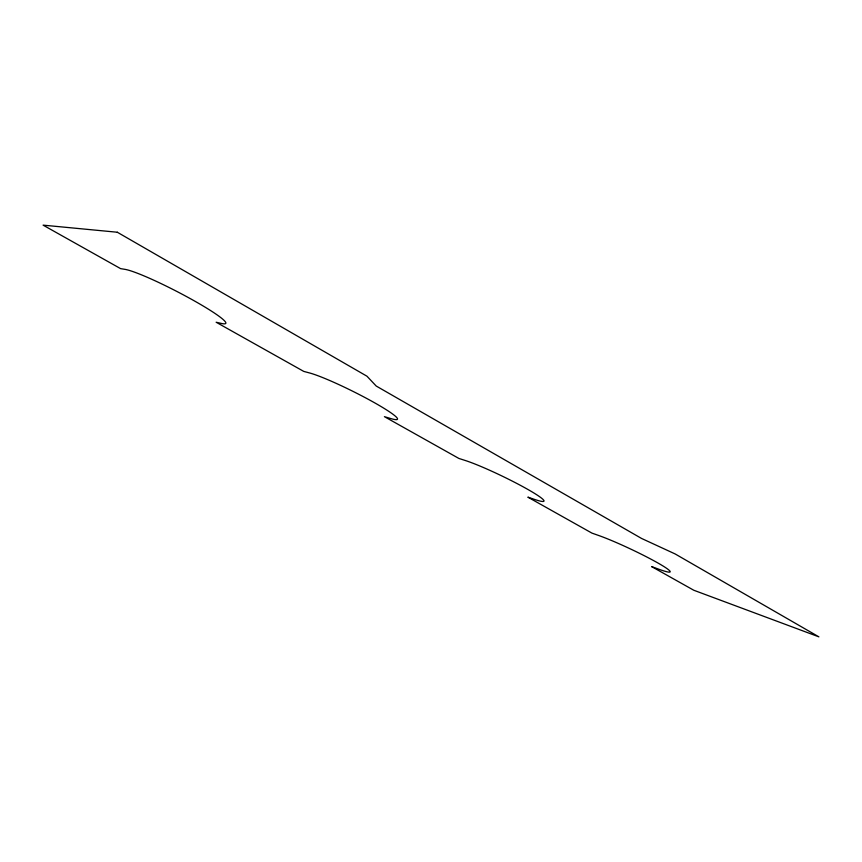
<?xml version="1.0" encoding="UTF-8"?>
<svg xmlns="http://www.w3.org/2000/svg" width="862" height="862" viewBox="0 0 862 862"><rect width="100%" height="100%" fill="white"/><g stroke="black" fill="none" stroke-linecap="round" stroke-linejoin="round"><path stroke-width="1.29" d="M117.307 232.234L43.1 225.144L120.615 268.642L125.162 269.386A58.39 5.883 27.3 0 1 193.508 300.418A58.39 5.883 27.3 0 1 221.297 323.412L216.146 322.237L303.758 371.403L309.393 372.912A52.313 5.075 26.5 0 1 374.216 402.576A52.313 5.075 26.5 0 1 390.432 418.458L384.409 416.658L458.886 458.444L465.232 460.48A48.132 4.353 25.8 0 1 526.736 488.808A48.132 4.353 25.8 0 1 534.472 499.389L527.867 497.148L591.946 533.115L598.756 535.517A45.115 3.739 25.3 0 1 657.189 562.574A45.115 3.739 25.3 0 1 658.6 569.146L651.64 566.603L693.781 590.244L818.9 636.856L675.129 553.943L641.576 538.459L376.209 386.036L366.964 376.209L117.307 232.234"/></g></svg>
